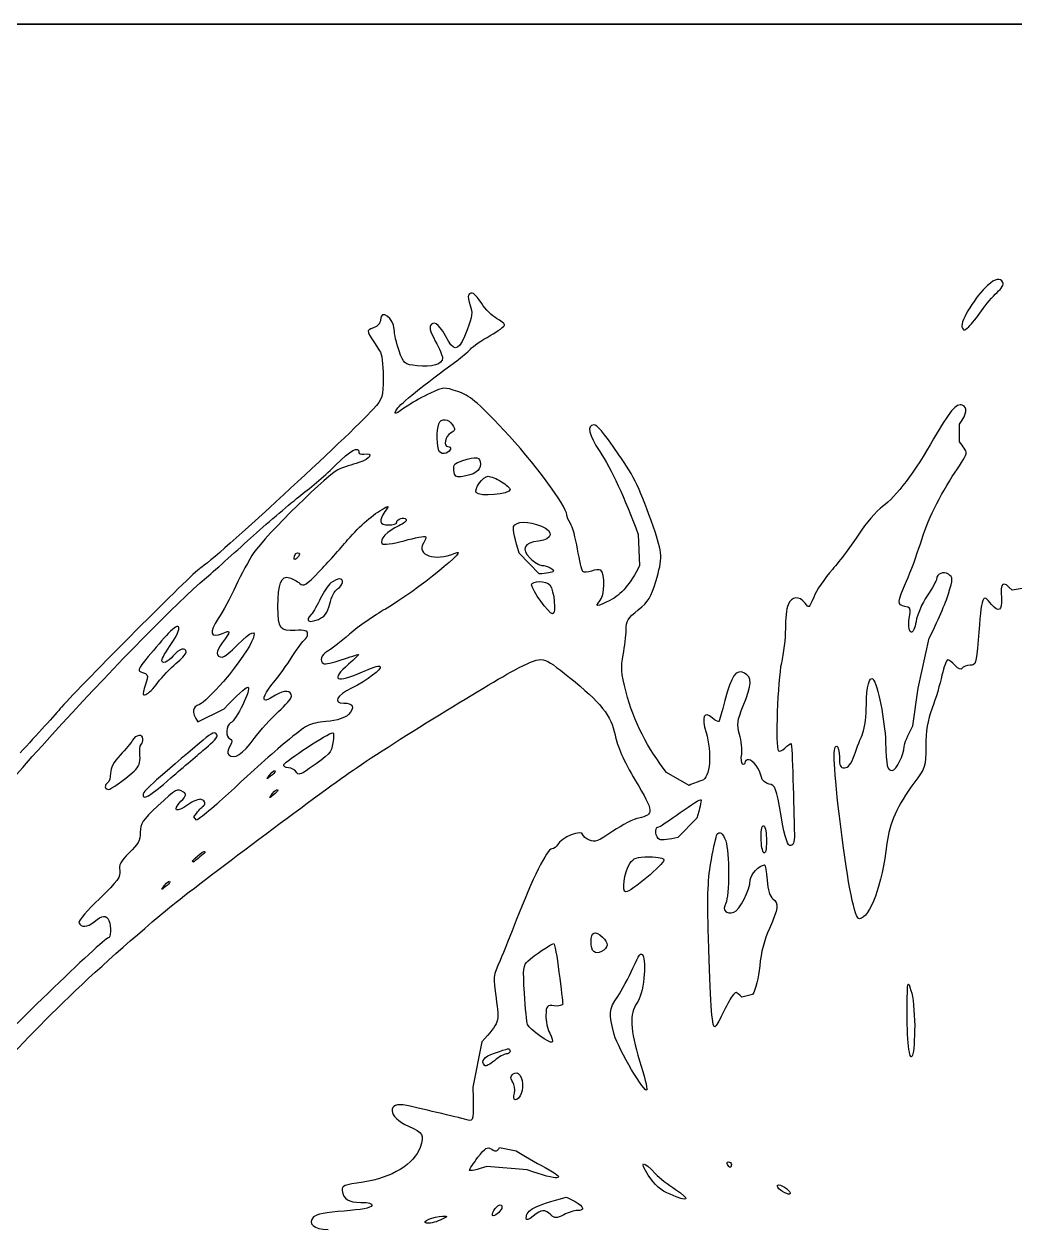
# Model space of a CAD drawing. Header units: centimetres. Extents: x 0 to 20, y 0 to 12.6.
# Drawn here: x 4.37 to 8.52, y 7.57 to 12.59 of the extents above; entities that cross this region are included whole.
import ezdxf

# ---------------------------------------------------------------- set-up
doc = ezdxf.new("R2010")
doc.units = ezdxf.units.CM
doc.layers.add('Part__Feature002', color=7, linetype='CONTINUOUS')
doc.layers.add('Sketch001', color=7, linetype='CONTINUOUS')

msp = doc.modelspace()

# ---------------------------------------------------------------- linework, layer by layer
at = {"layer": 'Part__Feature002', "color": 7}
for points in [[(19.293973, 12.59258), (0.75407, 12.59258)], [(19.293973, 12.59258), (19.293973, 12.59258), (0.75407, 12.59258)], [(0.75407, 12.59258), (19.293973, 12.59258)], [(0.75407, 12.59258), (19.293973, 12.59258)]]:
    msp.add_lwpolyline(points, dxfattribs=at)
at = {"layer": 'Sketch001', "color": 7}
for points in [[(8.283376, 10.84565), (8.283376, 10.919028)], [(6.939999, 10.457312), (6.945643, 10.32749)], [(6.525696, 10.292494), (6.442158, 10.379419)], [(8.55431, 10.232663), (8.50351, 10.224761)], [(8.088079, 9.65693), (8.110656, 9.814974), (8.156941, 10.023819)], [(5.097652, 9.673863), (5.208283, 9.729179)], [(7.15223, 9.408574), (7.058532, 9.462761)], [(5.093136, 9.262948), (5.081847, 9.276494)], [(7.184967, 9.271979), (7.104816, 9.190699)], [(5.080718, 9.08797), (5.073945, 9.091357)], [(7.417519, 8.533686), (7.372363, 8.522397)], [(6.285243, 8.33613), (6.24799, 8.146477)], [(6.35975, 7.893606), (6.429741, 7.880059)], [(6.476025, 7.801037), (6.306692, 7.814583)]]:
    msp.add_lwpolyline(points, dxfattribs=at)
for points in [[(8.400781, 11.499277), (8.353368, 11.458637), (8.285634, 11.348006), (8.293536, 11.326557)], [(8.465128, 11.511694), (8.45271, 11.532014), (8.433519, 11.528628), (8.400781, 11.499277)], [(8.440292, 11.469926), (8.459483, 11.486859), (8.469643, 11.503792), (8.465128, 11.511694)], [(6.229927, 11.458637), (6.226541, 11.454121), (6.229927, 11.433801), (6.236701, 11.415739)], [(6.285243, 11.423641), (6.257021, 11.467668), (6.241216, 11.477828), (6.229927, 11.458637)], [(8.374816, 11.393161), (8.392879, 11.419126), (8.42223, 11.454121), (8.440292, 11.469926)], [(5.919483, 11.315268), (5.918353, 11.362681), (5.86191, 11.402192), (5.86191, 11.355908)], [(6.236701, 11.415739), (6.24799, 11.386388), (6.245732, 11.370583), (6.224283, 11.31301)], [(6.347332, 11.361552), (6.328141, 11.371712), (6.301047, 11.398806), (6.285243, 11.423641)], [(8.321759, 11.326557), (8.334176, 11.337846), (8.357883, 11.367197), (8.374816, 11.393161)], [(5.86191, 11.355908), (5.86191, 11.341232), (5.850621, 11.328814), (5.832558, 11.322041)], [(6.14639, 11.266726), (6.110265, 11.332201), (6.091074, 11.351392), (6.07527, 11.336717)], [(6.381198, 11.334459), (6.381198, 11.340103), (6.365394, 11.351392), (6.347332, 11.361552)], [(5.832558, 11.322041), (5.799821, 11.309623), (5.799821, 11.311881), (5.858523, 11.226086)], [(5.939803, 11.226086), (5.928514, 11.257694), (5.919483, 11.297206), (5.919483, 11.315268)], [(6.07527, 11.336717), (6.063981, 11.325428), (6.067367, 11.311881), (6.091074, 11.266726)], [(6.224283, 11.31301), (6.193803, 11.230601), (6.172354, 11.218183), (6.14639, 11.266726)], [(6.320238, 11.289303), (6.354105, 11.308494), (6.381198, 11.328814), (6.381198, 11.334459)], [(8.293536, 11.326557), (8.30031, 11.308494), (8.302568, 11.308494), (8.321759, 11.326557)], [(6.091074, 11.266726), (6.108007, 11.236246), (6.121554, 11.204637), (6.121554, 11.195606)], [(6.23783, 11.232859), (6.249118, 11.245277), (6.286372, 11.270112), (6.320238, 11.289303)], [(5.858523, 11.226086), (5.867554, 11.212539), (5.873198, 11.171899), (5.873198, 11.116583)], [(6.015438, 11.162868), (5.960123, 11.169641), (5.958994, 11.17077), (5.939803, 11.226086)], [(6.121554, 11.195606), (6.121554, 11.169641), (6.076398, 11.156094), (6.015438, 11.162868)], [(6.181385, 11.184317), (6.200576, 11.198992), (6.226541, 11.220441), (6.23783, 11.232859)], [(5.931901, 10.983374), (5.944318, 11.003694), (6.040274, 11.081588), (6.181385, 11.184317)], [(5.873198, 11.116583), (5.873198, 11.030788), (5.872069, 11.027401), (5.83143, 10.982246)], [(6.070754, 11.04885), (6.040274, 11.034174), (5.999634, 11.012726), (5.980443, 10.999179)], [(6.184772, 11.055623), (6.128327, 11.074814), (6.12607, 11.074814), (6.070754, 11.04885)], [(6.377812, 10.894192), (6.262665, 11.016112), (6.235572, 11.03869), (6.184772, 11.055623)], [(5.980443, 10.999179), (5.919483, 10.95741), (5.914967, 10.955152), (5.931901, 10.983374)], [(8.294665, 10.999179), (8.270959, 11.00821), (8.240479, 10.970957), (8.175003, 10.858068)], [(8.283376, 10.919028), (8.316114, 10.965312), (8.318372, 10.989019), (8.294665, 10.999179)], [(5.83143, 10.982246), (5.732087, 10.872743), (5.17103, 10.355712), (5.107812, 10.316201)], [(6.10575, 10.920157), (6.114781, 10.944992), (6.147518, 10.942734), (6.163323, 10.915641)], [(6.108007, 10.80501), (6.097847, 10.821943), (6.09559, 10.894192), (6.105751, 10.920157)], [(6.163323, 10.915641), (6.175741, 10.897579), (6.174612, 10.891934), (6.155421, 10.881774)], [(6.640843, 10.539721), (6.640843, 10.574717), (6.499732, 10.765499), (6.377812, 10.894192)], [(6.753732, 10.915641), (6.723252, 10.915641), (6.732283, 10.875001), (6.778567, 10.80501)], [(6.858719, 10.791463), (6.788727, 10.891934), (6.769536, 10.915641), (6.753732, 10.915641)], [(6.155421, 10.881774), (6.132843, 10.869357), (6.123812, 10.82533), (6.144132, 10.82533)], [(8.175003, 10.858068), (8.09711, 10.720343), (8.018088, 10.615357), (7.961643, 10.574717)], [(8.311599, 10.799366), (8.311599, 10.806139), (8.299181, 10.827588), (8.283376, 10.84565)], [(5.674514, 10.747437), (5.736603, 10.809526), (5.771598, 10.829846), (5.771598, 10.801623)], [(5.771598, 10.801623), (5.771598, 10.795979), (5.78063, 10.791463), (5.791918, 10.793721)], [(5.791918, 10.793721), (5.835945, 10.800494), (5.820141, 10.773401), (5.771598, 10.758726)], [(6.13623, 10.798237), (6.12607, 10.793721), (6.113652, 10.797107), (6.108007, 10.80501)], [(6.144132, 10.82533), (6.162194, 10.82533), (6.15655, 10.806139), (6.13623, 10.798237)], [(6.778567, 10.80501), (6.828239, 10.730503), (6.882425, 10.613099), (6.939999, 10.457312)], [(7.003216, 10.488921), (6.951287, 10.640192), (6.921936, 10.702281), (6.858719, 10.791463)], [(8.265314, 10.718086), (8.291279, 10.755339), (8.311599, 10.791463), (8.311599, 10.799366)], [(5.528887, 10.62213), (5.572914, 10.654868), (5.637261, 10.711312), (5.674514, 10.747437)], [(5.771598, 10.758726), (5.743376, 10.749694), (5.707252, 10.738406), (5.691447, 10.732761)], [(6.168967, 10.724859), (6.165581, 10.749694), (6.171224, 10.756468), (6.202834, 10.765499)], [(6.279598, 10.751952), (6.279598, 10.722601), (6.257021, 10.707926), (6.199447, 10.698894)], [(6.202834, 10.765499), (6.264923, 10.785819), (6.279598, 10.783561), (6.279598, 10.751952)], [(5.691447, 10.732761), (5.651936, 10.719214), (5.378745, 10.451668), (5.332461, 10.381677)], [(6.199447, 10.698894), (6.177998, 10.696637), (6.171225, 10.701151), (6.168967, 10.724859)], [(6.262665, 10.633419), (6.252505, 10.649223), (6.290887, 10.701152), (6.312336, 10.701152)], [(6.312336, 10.701152), (6.322496, 10.701152), (6.347332, 10.690992), (6.367652, 10.678574)], [(8.119688, 10.41893), (8.14791, 10.514886), (8.199839, 10.619872), (8.265314, 10.718086)], [(6.403776, 10.645837), (6.403776, 10.625517), (6.275083, 10.613099), (6.262665, 10.633419)], [(6.367652, 10.678574), (6.386843, 10.666157), (6.403776, 10.651481), (6.403776, 10.645837)], [(5.331332, 10.453926), (5.396807, 10.512628), (5.48599, 10.588263), (5.528887, 10.62213)], [(5.724185, 10.434734), (5.779501, 10.496823), (5.830301, 10.541979), (5.877714, 10.567943)], [(5.879972, 10.553268), (5.852878, 10.513757), (5.857394, 10.497952), (5.895776, 10.497952)], [(5.877714, 10.567943), (5.898034, 10.579232), (5.898034, 10.578103), (5.879971, 10.553268)], [(6.656647, 10.503597), (6.647616, 10.516014), (6.640843, 10.531819), (6.640843, 10.539721)], [(7.961643, 10.574717), (7.935679, 10.555526), (7.890523, 10.503597), (7.862301, 10.45957)], [(5.938674, 10.494566), (5.89239, 10.474246), (5.854007, 10.433606), (5.868683, 10.41893)], [(5.895776, 10.497952), (5.914967, 10.497952), (5.929643, 10.502468), (5.929643, 10.508112)], [(5.929643, 10.508112), (5.929643, 10.522788), (5.961252, 10.532948), (5.969154, 10.52053)], [(5.969154, 10.52053), (5.972541, 10.514886), (5.958994, 10.502468), (5.938674, 10.494566)], [(6.442158, 10.379419), (6.425225, 10.431348), (6.415065, 10.481019), (6.418452, 10.491179)], [(6.418452, 10.491179), (6.427483, 10.513757), (6.48167, 10.514886), (6.534727, 10.492309)], [(6.534727, 10.492308), (6.588914, 10.46973), (6.58327, 10.438121), (6.523438, 10.430219)], [(6.685998, 10.396352), (6.678096, 10.442637), (6.66455, 10.491179), (6.656647, 10.503597)], [(7.013376, 10.260886), (7.042727, 10.360228), (7.041599, 10.377161), (7.003216, 10.488921)], [(5.133776, 10.277819), (5.176674, 10.315072), (5.265856, 10.394094), (5.331332, 10.453926)], [(5.961252, 10.431348), (6.007536, 10.444894), (6.047047, 10.451668), (6.050434, 10.44941)], [(6.050434, 10.44941), (6.052691, 10.446023), (6.049304, 10.433606), (6.041403, 10.421188)], [(7.862301, 10.45957), (7.834079, 10.415543), (7.784407, 10.348939), (7.75167, 10.311686)], [(5.605652, 10.302654), (5.639518, 10.338779), (5.693705, 10.397481), (5.724185, 10.434734)], [(5.868683, 10.41893), (5.874327, 10.413286), (5.911581, 10.4178), (5.961252, 10.431348)], [(6.170096, 10.37829), (6.253634, 10.416672), (6.009794, 10.219117), (5.88223, 10.145739)], [(6.041403, 10.421188), (6.009794, 10.371517), (6.092203, 10.344423), (6.170096, 10.37829)], [(6.523438, 10.430219), (6.46135, 10.422317), (6.448932, 10.397481), (6.487314, 10.359099)], [(6.708576, 10.302654), (6.704061, 10.30717), (6.693901, 10.350068), (6.685998, 10.396352)], [(8.062114, 10.262014), (8.079048, 10.301526), (8.105012, 10.372646), (8.119688, 10.41893)], [(5.332461, 10.381677), (5.312141, 10.352326), (5.278274, 10.289108), (5.256825, 10.242823)], [(5.500665, 10.35797), (5.500665, 10.373774), (5.514212, 10.387321), (5.522114, 10.379419)], [(5.514212, 10.360228), (5.50631, 10.352326), (5.500665, 10.351197), (5.500665, 10.357971)], [(5.522114, 10.379419), (5.524371, 10.376032), (5.520984, 10.367001), (5.514212, 10.360228)], [(6.487314, 10.359099), (6.504247, 10.342166), (6.526825, 10.328619), (6.536985, 10.328619)], [(5.107812, 10.316201), (5.076203, 10.29701), (4.615616, 9.834166), (4.528692, 9.735952)], [(5.432932, 10.155899), (5.432932, 10.250726), (5.447607, 10.287979), (5.481474, 10.27669)], [(5.524372, 10.252983), (5.541305, 10.239437), (5.550336, 10.245081), (5.605652, 10.302654)], [(6.584398, 10.302654), (6.581012, 10.300397), (6.555047, 10.294752), (6.525696, 10.292494)], [(6.536985, 10.328619), (6.558434, 10.328619), (6.592301, 10.309428), (6.584398, 10.302654)], [(6.744701, 10.304912), (6.728896, 10.299268), (6.713092, 10.298139), (6.708576, 10.302655)], [(6.783083, 10.308299), (6.777438, 10.311686), (6.759376, 10.310556), (6.744701, 10.304912)], [(6.779696, 10.179606), (6.800016, 10.201054), (6.802274, 10.294752), (6.783083, 10.308299)], [(6.945643, 10.32749), (6.906132, 10.249597), (6.868879, 10.206699), (6.821465, 10.181863)], [(7.75167, 10.311686), (7.718932, 10.274432), (7.683936, 10.222503), (7.673776, 10.19541)], [(8.237092, 10.291366), (8.216772, 10.306041), (8.187421, 10.293622), (8.187421, 10.271046)], [(8.237092, 10.208957), (8.256283, 10.273303), (8.256283, 10.27669), (8.237092, 10.291366)], [(4.029723, 9.073294), (4.156158, 9.273108), (4.873003, 10.055428), (5.133776, 10.277819)], [(5.256825, 10.242823), (5.235376, 10.19541), (5.202638, 10.13445), (5.183447, 10.106228)], [(5.481474, 10.27669), (5.495021, 10.273303), (5.514212, 10.262014), (5.524372, 10.252983)], [(5.654194, 10.255241), (5.642905, 10.24621), (5.623714, 10.216859), (5.611296, 10.190894)], [(5.690318, 10.272174), (5.682416, 10.272174), (5.665483, 10.264272), (5.654194, 10.255241)], [(5.682416, 10.230406), (5.706123, 10.245081), (5.710638, 10.272174), (5.690318, 10.272174)], [(6.494087, 10.247339), (6.494087, 10.265401), (6.556176, 10.264272), (6.569723, 10.247339)], [(6.581012, 10.125419), (6.566336, 10.126549), (6.494087, 10.22589), (6.494087, 10.247339)], [(6.569723, 10.247339), (6.588914, 10.223632), (6.597945, 10.125419), (6.581012, 10.125419)], [(6.939999, 10.142352), (6.982896, 10.177348), (6.994185, 10.196539), (7.013376, 10.260886)], [(8.055341, 10.157028), (8.021474, 10.161543), (8.022603, 10.17509), (8.062114, 10.262014)], [(8.187421, 10.271046), (8.187421, 10.265401), (8.169359, 10.233792), (8.14791, 10.201054)], [(8.50351, 10.224761), (8.463999, 10.26653), (8.453839, 10.258628), (8.458354, 10.190894)], [(5.611296, 10.190894), (5.598878, 10.16493), (5.581945, 10.133321), (5.571785, 10.123161)], [(5.649678, 10.167188), (5.656452, 10.19541), (5.671127, 10.223632), (5.682416, 10.230406)], [(7.637652, 10.170574), (7.615074, 10.202183), (7.580079, 10.199926), (7.566532, 10.163801)], [(7.673776, 10.19541), (7.654585, 10.149126), (7.653456, 10.147997), (7.637652, 10.170574)], [(8.14791, 10.201054), (8.126461, 10.169446), (8.106141, 10.120903), (8.101625, 10.09381)], [(8.156941, 10.023819), (8.189679, 10.089294), (8.225803, 10.172832), (8.237092, 10.208957)], [(8.417714, 10.16493), (8.378203, 10.214601), (8.375945, 10.207828), (8.36127, 10.015917)], [(8.458354, 10.190894), (8.461741, 10.138966), (8.445936, 10.128806), (8.417714, 10.16493)], [(5.505181, 10.056557), (5.441963, 10.052041), (5.432932, 10.06333), (5.432932, 10.155899)], [(5.602265, 10.102841), (5.629358, 10.11413), (5.639518, 10.127677), (5.649678, 10.167188)], [(5.88223, 10.145739), (5.837074, 10.119774), (5.769341, 10.072361), (5.732087, 10.040752)], [(6.821465, 10.181863), (6.767278, 10.153641), (6.75599, 10.153641), (6.779696, 10.179606)], [(6.889199, 10.058814), (6.889199, 10.094939), (6.895972, 10.107357), (6.939999, 10.142352)], [(7.566532, 10.163801), (7.559759, 10.147997), (7.555243, 10.102841), (7.555243, 10.06333)], [(8.07679, 10.131063), (8.079047, 10.146868), (8.073403, 10.15477), (8.055341, 10.157028)], [(4.98815, 10.001241), (5.035563, 10.070103), (5.026532, 10.099454), (4.974603, 10.044139)], [(5.183447, 10.106228), (5.142807, 10.048654), (5.15071, 10.021561), (5.20151, 10.044139)], [(5.263598, 9.995597), (5.385518, 10.119774), (5.336976, 9.995597), (5.204896, 9.843197)], [(5.571785, 10.123161), (5.54695, 10.094939), (5.560496, 10.085908), (5.602265, 10.102841)], [(8.081305, 10.049783), (8.070016, 10.054299), (8.067759, 10.080263), (8.07679, 10.131063)], [(8.101625, 10.09381), (8.09711, 10.065588), (8.089208, 10.047526), (8.081305, 10.049783)], [(4.974603, 10.044139), (4.955412, 10.023819), (4.918158, 9.979792), (4.891065, 9.947054)], [(5.20151, 10.044139), (5.237634, 10.061072), (5.237634, 10.052041), (5.20038, 10.004628)], [(5.55711, 10.041881), (5.55711, 10.055428), (5.545821, 10.058814), (5.505181, 10.056557)], [(5.545821, 10.018174), (5.551465, 10.021561), (5.55711, 10.03285), (5.55711, 10.041881)], [(5.732087, 10.040752), (5.694834, 10.008014), (5.653065, 9.976406), (5.639518, 9.968503)], [(6.876781, 9.954957), (6.883554, 9.988823), (6.889199, 10.035108), (6.889199, 10.058814)], [(7.555243, 10.06333), (7.555243, 10.023819), (7.547341, 9.959472), (7.53831, 9.919961)], [(4.94751, 9.932379), (4.94751, 9.938023), (4.965572, 9.968503), (4.98815, 10.001241)], [(5.04911, 9.965117), (5.04911, 9.988823), (5.01863, 9.979792), (4.994923, 9.950441)], [(5.200381, 10.004628), (5.172158, 9.968503), (5.172158, 9.944797), (5.200381, 9.944797)], [(5.200381, 9.944797), (5.207154, 9.944797), (5.236505, 9.967374), (5.263598, 9.995597)], [(5.492763, 9.947054), (5.515341, 9.98205), (5.539047, 10.013659), (5.545821, 10.018174)], [(8.36127, 10.015917), (8.353368, 9.916574), (8.352239, 9.91093), (8.327403, 9.91093)], [(4.891065, 9.947054), (4.844781, 9.889481), (4.843652, 9.887223), (4.867358, 9.88045)], [(4.994923, 9.950441), (4.972345, 9.922219), (4.94751, 9.913188), (4.94751, 9.932379)], [(5.006212, 9.917703), (5.02879, 9.935766), (5.047981, 9.957214), (5.04911, 9.965117)], [(5.41487, 9.838681), (5.43519, 9.862388), (5.470185, 9.912059), (5.492763, 9.947054)], [(5.639518, 9.968503), (5.613554, 9.954957), (5.605652, 9.928992), (5.623714, 9.917703)], [(5.698221, 9.933508), (5.734345, 9.945926), (5.765954, 9.956086), (5.769341, 9.956086)], [(5.769341, 9.956086), (5.772727, 9.956086), (5.754665, 9.938023), (5.728701, 9.915446)], [(6.442158, 9.90077), (6.543758, 9.950441), (6.536985, 9.95157), (6.652132, 9.86013)], [(6.889199, 9.798041), (6.86775, 9.88045), (6.866621, 9.903028), (6.876781, 9.954957)], [(4.930576, 9.838681), (4.949767, 9.863517), (4.983634, 9.898512), (5.006212, 9.917703)], [(5.623714, 9.917703), (5.629358, 9.914317), (5.663225, 9.92109), (5.698221, 9.933508)], [(5.728701, 9.915446), (5.649678, 9.847712), (5.676772, 9.833037), (5.787403, 9.883837)], [(5.732087, 9.461632), (5.883358, 9.567748), (6.347332, 9.854486), (6.442158, 9.90077)], [(5.859652, 9.906414), (5.869812, 9.895126), (5.807723, 9.847712), (5.741118, 9.814974)], [(5.787403, 9.883837), (5.823527, 9.899641), (5.855136, 9.909801), (5.859652, 9.906414)], [(7.383652, 9.878192), (7.348656, 9.896254), (7.329465, 9.868032), (7.302372, 9.763046)], [(7.53831, 9.919961), (7.522505, 9.84997), (7.512345, 9.566619), (7.525892, 9.553072)], [(8.233705, 9.933508), (8.22919, 9.933508), (8.217901, 9.904157), (8.209999, 9.869161)], [(8.265314, 9.909801), (8.252896, 9.923348), (8.23935, 9.933508), (8.233705, 9.933508)], [(8.294665, 9.898512), (8.289021, 9.89061), (8.278861, 9.895126), (8.265314, 9.909801)], [(8.327403, 9.91093), (8.313856, 9.91093), (8.298052, 9.905286), (8.294665, 9.898512)], [(4.88655, 9.853357), (4.865101, 9.784494), (4.865101, 9.783366), (4.880905, 9.78901)], [(4.867358, 9.88045), (4.885421, 9.875934), (4.891065, 9.868032), (4.88655, 9.853357)], [(4.880905, 9.78901), (4.889936, 9.791267), (4.912514, 9.813846), (4.930576, 9.838681)], [(5.204896, 9.843197), (5.161998, 9.794654), (5.117972, 9.750628), (5.105554, 9.747241)], [(5.382132, 9.764174), (5.365198, 9.764174), (5.381002, 9.79917), (5.41487, 9.838681)], [(6.652132, 9.86013), (6.783083, 9.755143), (6.82711, 9.699828), (6.842914, 9.619677)], [(7.379136, 9.741597), (7.415261, 9.82965), (7.41639, 9.861259), (7.383652, 9.878192)], [(7.89391, 9.746112), (7.89391, 9.821748), (7.906328, 9.868032), (7.922132, 9.852228)], [(7.922132, 9.852228), (7.940194, 9.835294), (7.971803, 9.676121), (7.974061, 9.591454)], [(8.209999, 9.869161), (8.202096, 9.833037), (8.184034, 9.770948), (8.169359, 9.731437)], [(5.208283, 9.729179), (5.256825, 9.781108), (5.300852, 9.821748), (5.307625, 9.81949)], [(5.307625, 9.81949), (5.324558, 9.813846), (5.257954, 9.678379), (5.235376, 9.669348)], [(5.489376, 9.781108), (5.489376, 9.805943), (5.460025, 9.808201), (5.422772, 9.785623)], [(5.741118, 9.814974), (5.677901, 9.784494), (5.662096, 9.752886), (5.708381, 9.752886)], [(7.058532, 9.462761), (6.981767, 9.557588), (6.91855, 9.681766), (6.889199, 9.798041)], [(4.528692, 9.735952), (4.501598, 9.705472), (4.423705, 9.618548), (4.354843, 9.544041)], [(5.105554, 9.747241), (5.073945, 9.737081), (5.071687, 9.715632), (5.097652, 9.673863)], [(5.422772, 9.785623), (5.403581, 9.774334), (5.38439, 9.764174), (5.382132, 9.764174)], [(5.43519, 9.716761), (5.464541, 9.743854), (5.489376, 9.772077), (5.489376, 9.781108)], [(5.708381, 9.752886), (5.746763, 9.752886), (5.755794, 9.732566), (5.728701, 9.705472)], [(7.302372, 9.763046), (7.289954, 9.716761), (7.278665, 9.67725), (7.277536, 9.674992)], [(7.363332, 9.621934), (7.352043, 9.664832), (7.353172, 9.67725), (7.379136, 9.741597)], [(7.879234, 9.627579), (7.887136, 9.647899), (7.89391, 9.702086), (7.89391, 9.746112)], [(5.33359, 9.603872), (5.358425, 9.638868), (5.40471, 9.689668), (5.43519, 9.716761)], [(5.728701, 9.705472), (5.712896, 9.689668), (5.683545, 9.680637), (5.633874, 9.674992)], [(7.249314, 9.690797), (7.215447, 9.722406), (7.20303, 9.695312), (7.22335, 9.629837)], [(7.277536, 9.674992), (7.27528, 9.672735), (7.262861, 9.679508), (7.249314, 9.690797)], [(8.169359, 9.731437), (8.149039, 9.678379), (8.142265, 9.63661), (8.142265, 9.572263)], [(5.235376, 9.669348), (5.215056, 9.661446), (5.212798, 9.609517), (5.23312, 9.602743)], [(5.633874, 9.674992), (5.563883, 9.668219), (5.555981, 9.663703), (5.46567, 9.589197)], [(8.051954, 9.571134), (8.051954, 9.581294), (8.067759, 9.619677), (8.088079, 9.65693)], [(4.824461, 9.597099), (4.818816, 9.586939), (4.796238, 9.558717), (4.773661, 9.53501)], [(4.868487, 9.602743), (4.868487, 9.624192), (4.836878, 9.620806), (4.824461, 9.597099)], [(4.860585, 9.579037), (4.865101, 9.583552), (4.868487, 9.593712), (4.868487, 9.602743)], [(5.12023, 9.597099), (4.936221, 9.44357), (4.869616, 9.383739), (4.869616, 9.37245)], [(5.178932, 9.618548), (5.168772, 9.634352), (5.159741, 9.630966), (5.12023, 9.597099)], [(5.131518, 9.564361), (5.16087, 9.588068), (5.182318, 9.612903), (5.178932, 9.618548)], [(5.227474, 9.536139), (5.248923, 9.51469), (5.286176, 9.539526), (5.33359, 9.603872)], [(5.233118, 9.602743), (5.243278, 9.599357), (5.243278, 9.592583), (5.231989, 9.572263)], [(5.46567, 9.589197), (5.413741, 9.546299), (5.316656, 9.459374), (5.251181, 9.397286)], [(5.457767, 9.495499), (5.462283, 9.509046), (5.645163, 9.628708), (5.662096, 9.628708)], [(5.663225, 9.586939), (5.655323, 9.544041), (5.649678, 9.537268), (5.563883, 9.478566)], [(5.662096, 9.628708), (5.666612, 9.628708), (5.667741, 9.609517), (5.663226, 9.586939)], [(6.842914, 9.619677), (6.853074, 9.570006), (6.876781, 9.51469), (6.92871, 9.427766)], [(7.22335, 9.629837), (7.249314, 9.54517), (7.240283, 9.439054), (7.206416, 9.428894)], [(7.372363, 9.538397), (7.37462, 9.557588), (7.371233, 9.594841), (7.363332, 9.621934)], [(7.844239, 9.536139), (7.854399, 9.56549), (7.870203, 9.60613), (7.879234, 9.627579)], [(7.974061, 9.591454), (7.977448, 9.485339), (7.980834, 9.470663), (8.002283, 9.470663)], [(4.85607, 9.532752), (4.853813, 9.554201), (4.85607, 9.574521), (4.860585, 9.579037)], [(4.985892, 9.440183), (5.036692, 9.48421), (5.103296, 9.540654), (5.131518, 9.564361)], [(5.23199, 9.572263), (5.222018, 9.555142), (5.220513, 9.5431), (5.227474, 9.536139)], [(7.376879, 9.497757), (7.371234, 9.501143), (7.368976, 9.519206), (7.372363, 9.538397)], [(7.525892, 9.553072), (7.529279, 9.548557), (7.541696, 9.554202), (7.552985, 9.564361)], [(7.552985, 9.564361), (7.564274, 9.57565), (7.575563, 9.583552), (7.57895, 9.583552)], [(7.57895, 9.583552), (7.581207, 9.583552), (7.584594, 9.515819), (7.586852, 9.43341)], [(7.786665, 9.234726), (7.756185, 9.485339), (7.75167, 9.572263), (7.769732, 9.572263)], [(7.769732, 9.572263), (7.776505, 9.572263), (7.781021, 9.551943), (7.781021, 9.527108)], [(7.80247, 9.481952), (7.818274, 9.481952), (7.829563, 9.496628), (7.844239, 9.536139)], [(8.002283, 9.470663), (8.018088, 9.470663), (8.051954, 9.538397), (8.051954, 9.571134)], [(8.142265, 9.572263), (8.142265, 9.485339), (8.141135, 9.483081), (8.092594, 9.417606)], [(4.773661, 9.53501), (4.746567, 9.505847), (4.733021, 9.480635), (4.733021, 9.459374)], [(4.831234, 9.468406), (4.852683, 9.487597), (4.858327, 9.503401), (4.85607, 9.532752)], [(5.476958, 9.481952), (5.463412, 9.481952), (5.45551, 9.487597), (5.457767, 9.495499)], [(7.38591, 9.503401), (7.38591, 9.497757), (7.381394, 9.49437), (7.376879, 9.497757)], [(7.401714, 9.515819), (7.392683, 9.515819), (7.38591, 9.510174), (7.38591, 9.503401)], [(7.454772, 9.442441), (7.449127, 9.475179), (7.418647, 9.515819), (7.401714, 9.515819)], [(7.781021, 9.527108), (7.781021, 9.489854), (7.784407, 9.481952), (7.80247, 9.481952)], [(4.733021, 9.459374), (4.733021, 9.441312), (4.728505, 9.42325), (4.721732, 9.419863)], [(4.722861, 9.391641), (4.736407, 9.391641), (4.78495, 9.426637), (4.831234, 9.468406)], [(4.869616, 9.37245), (4.86736, 9.344228), (4.893323, 9.358903), (4.985892, 9.440183)], [(4.971216, 8.890414), (5.066043, 8.970566), (5.563883, 9.343099), (5.732087, 9.461632)], [(5.402452, 9.446957), (5.384578, 9.432093), (5.383073, 9.433598), (5.397936, 9.451472)], [(5.397936, 9.451472), (5.412612, 9.469534), (5.421643, 9.475179), (5.421643, 9.466148)], [(5.421643, 9.466148), (5.421643, 9.463891), (5.412612, 9.454859), (5.402452, 9.446957)], [(5.509696, 9.465019), (5.504052, 9.47405), (5.489376, 9.481952), (5.476958, 9.481952)], [(5.563883, 9.478566), (5.525501, 9.451472), (5.517598, 9.450343), (5.509696, 9.465019)], [(7.48751, 9.414219), (7.471705, 9.417606), (7.45703, 9.430023), (7.454772, 9.442441)], [(4.721732, 9.419863), (4.707056, 9.410832), (4.707056, 9.391641), (4.722862, 9.391641)], [(5.037821, 9.380352), (5.011856, 9.397286), (5.009598, 9.396157), (4.930576, 9.322779)], [(5.251181, 9.397286), (5.184576, 9.335197), (5.113456, 9.274237), (5.093136, 9.262948)], [(5.409225, 9.37245), (5.423901, 9.390512), (5.432932, 9.396157), (5.432932, 9.387126)], [(5.432932, 9.387126), (5.432932, 9.384869), (5.423901, 9.375837), (5.413741, 9.367934)], [(6.92871, 9.427766), (7.005474, 9.297943), (7.006603, 9.286654), (6.942256, 9.271979)], [(7.206416, 9.428894), (7.196256, 9.426637), (7.171421, 9.416477), (7.15223, 9.408574)], [(7.537181, 9.28101), (7.516861, 9.398414), (7.513474, 9.408574), (7.48751, 9.414219)], [(7.586852, 9.43341), (7.589109, 9.35213), (7.591367, 9.256174), (7.592496, 9.222308)], [(8.092594, 9.417606), (8.023732, 9.326166), (7.988736, 9.248272), (7.979705, 9.164734)], [(5.055883, 9.327294), (5.007341, 9.292299), (4.989278, 9.30133), (5.027661, 9.34197)], [(5.027661, 9.34197), (5.050238, 9.365677), (5.051367, 9.37245), (5.037821, 9.380352)], [(5.112327, 9.349872), (5.104425, 9.353259), (5.078461, 9.343099), (5.055883, 9.327294)], [(5.116843, 9.318263), (5.132647, 9.328423), (5.13039, 9.343099), (5.112327, 9.349872)], [(5.413741, 9.367934), (5.395867, 9.353071), (5.394362, 9.354576), (5.409225, 9.37245)], [(7.114976, 9.294557), (7.161261, 9.328423), (7.200772, 9.35213), (7.20303, 9.347614)], [(7.20303, 9.347614), (7.20416, 9.343099), (7.196256, 9.309232), (7.184967, 9.271979)], [(4.930576, 9.322779), (4.86623, 9.261819), (4.857198, 9.248272), (4.857198, 9.212148)], [(5.081847, 9.276494), (5.095394, 9.295686), (5.111198, 9.314877), (5.116843, 9.318263)], [(7.022407, 9.233597), (7.026923, 9.233597), (7.068692, 9.26069), (7.114976, 9.294557)], [(6.942256, 9.271979), (6.921936, 9.268592), (6.873394, 9.242628), (6.833883, 9.216663)], [(7.453643, 9.18957), (7.453643, 9.224566), (7.458159, 9.243757), (7.464932, 9.239241)], [(7.464932, 9.239241), (7.471705, 9.235854), (7.476221, 9.206503), (7.476221, 9.176023)], [(7.577821, 9.156832), (7.564274, 9.154575), (7.555243, 9.180539), (7.537181, 9.28101)], [(7.864559, 8.850903), (7.845368, 8.849773), (7.817145, 8.988628), (7.786665, 9.234726)], [(4.857198, 9.212148), (4.857198, 9.178281), (4.848167, 9.162477), (4.810914, 9.126352)], [(6.708576, 9.201988), (6.708576, 9.226823), (6.61375, 9.18957), (6.602461, 9.160219)], [(6.73567, 9.17941), (6.720994, 9.186183), (6.708576, 9.196343), (6.708576, 9.201988)], [(6.833883, 9.216663), (6.771794, 9.174894), (6.758247, 9.16925), (6.73567, 9.17941)], [(7.029181, 9.181668), (7.012247, 9.188441), (7.006603, 9.233597), (7.022407, 9.233597)], [(7.104816, 9.190699), (7.072079, 9.182797), (7.037083, 9.178281), (7.029181, 9.181668)], [(7.245927, 9.09813), (7.254959, 9.150059), (7.266247, 9.197472), (7.268505, 9.201988)], [(7.268505, 9.201988), (7.279794, 9.22005), (7.293341, 9.20989), (7.305759, 9.176023)], [(7.464932, 9.126352), (7.459287, 9.129739), (7.453643, 9.15909), (7.453643, 9.18957)], [(7.592496, 9.222308), (7.594753, 9.174894), (7.591367, 9.160219), (7.577821, 9.156832)], [(5.073945, 9.091357), (5.112327, 9.12861), (5.128132, 9.13877), (5.128132, 9.12861)], [(6.578754, 9.143286), (6.558434, 9.143286), (6.496345, 9.01685), (6.429741, 8.84413)], [(6.602461, 9.160219), (6.599074, 9.151188), (6.587785, 9.143286), (6.578754, 9.143286)], [(7.305759, 9.176023), (7.321563, 9.129739), (7.321563, 8.94573), (7.305759, 8.91525)], [(7.476221, 9.176023), (7.476221, 9.141028), (7.471705, 9.121837), (7.464932, 9.126352)], [(7.979705, 9.164734), (7.960514, 8.994272), (7.908585, 8.853161), (7.864559, 8.850903)], [(4.810914, 9.126352), (4.77479, 9.090228), (4.766887, 9.075552), (4.771403, 9.051846)], [(5.128132, 9.12861), (5.128132, 9.126353), (5.106683, 9.10829), (5.080718, 9.08797)], [(7.047243, 9.095872), (7.047243, 9.078939), (6.90839, 8.962663), (6.88807, 8.962663)], [(6.905003, 9.081197), (6.920807, 9.106032), (6.932096, 9.109419), (6.985154, 9.109419)], [(6.985154, 9.109419), (7.026735, 9.109419), (7.047431, 9.104903), (7.047243, 9.095872)], [(7.23351, 8.770752), (7.227865, 8.957019), (7.231253, 9.021366), (7.245927, 9.09813)], [(4.771403, 9.051846), (4.775918, 9.025881), (4.76463, 9.008948), (4.686736, 8.934441)], [(6.88807, 8.962663), (6.870007, 8.962663), (6.881296, 9.045072), (6.905003, 9.081197)], [(7.408487, 9.013463), (7.408487, 9.034912), (7.447999, 9.075552), (7.468319, 9.075552)], [(7.468319, 9.075552), (7.471705, 9.075552), (7.476221, 9.04733), (7.478479, 9.012334)], [(4.962185, 8.984112), (4.944311, 8.969248), (4.942806, 8.970754), (4.95767, 8.988628)], [(4.95767, 8.988628), (4.972345, 9.00669), (4.981376, 9.012334), (4.981376, 9.003303)], [(4.981376, 9.003303), (4.981376, 9.001046), (4.972345, 8.992014), (4.962185, 8.984112)], [(7.339625, 8.877997), (7.364461, 8.885899), (7.408487, 8.971694), (7.408487, 9.013463)], [(7.478479, 9.012334), (7.481865, 8.970566), (7.490896, 8.943472), (7.502185, 8.934441)], [(4.686736, 8.934441), (4.637065, 8.887028), (4.598683, 8.841872), (4.600941, 8.835099)], [(7.502185, 8.934441), (7.529279, 8.91525), (7.525892, 8.893801), (7.488639, 8.810263)], [(4.187767, 8.121641), (4.343554, 8.32597), (4.629163, 8.605934), (4.971216, 8.890414)], [(7.305759, 8.91525), (7.289954, 8.885899), (7.306888, 8.867837), (7.339625, 8.877997)], [(4.600941, 8.835099), (4.607714, 8.812521), (4.637065, 8.81365), (4.665287, 8.838486)], [(4.665287, 8.838486), (4.696896, 8.865579), (4.717216, 8.867837), (4.726247, 8.843001)], [(4.726247, 8.843001), (4.736407, 8.817037), (4.73415, 8.770752), (4.722861, 8.770752)], [(6.429741, 8.84413), (6.408292, 8.788814), (6.377812, 8.713179), (6.362007, 8.675926)], [(6.742443, 8.754948), (6.742443, 8.795776), (6.758248, 8.802173), (6.789856, 8.774139)], [(7.488639, 8.810263), (7.46719, 8.76285), (7.452514, 8.709792), (7.447999, 8.653348)], [(4.722861, 8.770752), (4.707056, 8.770752), (4.261145, 8.340646), (4.148256, 8.215339)], [(6.478283, 8.673668), (6.504247, 8.697374), (6.575367, 8.745917), (6.586656, 8.747046)], [(6.586656, 8.747046), (6.590043, 8.748175), (6.600203, 8.693988), (6.608105, 8.627383)], [(6.78647, 8.713179), (6.759376, 8.698503), (6.742443, 8.714309), (6.742443, 8.754948)], [(6.789856, 8.774139), (6.81695, 8.750432), (6.815821, 8.728983), (6.78647, 8.713179)], [(7.259474, 8.398219), (7.248185, 8.398219), (7.240283, 8.509979), (7.23351, 8.770752)], [(6.917421, 8.644317), (6.943385, 8.703019), (6.951287, 8.71205), (6.960319, 8.696246)], [(6.960319, 8.696246), (6.965963, 8.686086), (6.968221, 8.644317), (6.963705, 8.602548)], [(6.362007, 8.675926), (6.332656, 8.612708), (6.332656, 8.607063), (6.345074, 8.51901)], [(6.463607, 8.53933), (6.457963, 8.643188), (6.459092, 8.656734), (6.478283, 8.673668)], [(6.854203, 8.525783), (6.871136, 8.551748), (6.900487, 8.604806), (6.917421, 8.644317)], [(7.447999, 8.653348), (7.443483, 8.602548), (7.431065, 8.555134), (7.417519, 8.533686)], [(6.608105, 8.627383), (6.617136, 8.55965), (6.62391, 8.500948), (6.62391, 8.494174)], [(6.963705, 8.602548), (6.95919, 8.556263), (6.947901, 8.516752), (6.934354, 8.497561)], [(8.064372, 8.481757), (8.065502, 8.592388), (8.066629, 8.594646), (8.080176, 8.550619)], [(6.477154, 8.408379), (6.473767, 8.416281), (6.468123, 8.476112), (6.463607, 8.53933)], [(7.372363, 8.522397), (7.348656, 8.547232), (7.347527, 8.547232), (7.332852, 8.526912)], [(8.080176, 8.550619), (8.089208, 8.525783), (8.094852, 8.460308), (8.095981, 8.403863)], [(6.345074, 8.51901), (6.35975, 8.41741), (6.35975, 8.416281), (6.285243, 8.33613)], [(6.588914, 8.486272), (6.557305, 8.489659), (6.555047, 8.487402), (6.553918, 8.446761)], [(6.62391, 8.494174), (6.62391, 8.48853), (6.608105, 8.484014), (6.588914, 8.486272)], [(6.839527, 8.36661), (6.814692, 8.453534), (6.81695, 8.471597), (6.854203, 8.525783)], [(6.934354, 8.497561), (6.902745, 8.453534), (6.906132, 8.38693), (6.945643, 8.255979)], [(7.332852, 8.526912), (7.323821, 8.514494), (7.305759, 8.481757), (7.292212, 8.452406)], [(8.08695, 8.279686), (8.073403, 8.246948), (8.063243, 8.345161), (8.064372, 8.481757)], [(6.553918, 8.446761), (6.552789, 8.423054), (6.560692, 8.390317), (6.569723, 8.372254)], [(7.292212, 8.452406), (7.278665, 8.423054), (7.26399, 8.399348), (7.259474, 8.398219)], [(6.579883, 8.333872), (6.571981, 8.32597), (6.485056, 8.389188), (6.477154, 8.408379)], [(8.095981, 8.403863), (8.095981, 8.348548), (8.091465, 8.292103), (8.08695, 8.279686)], [(6.569723, 8.372254), (6.578754, 8.354192), (6.58327, 8.337259), (6.579883, 8.333872)], [(6.976123, 8.135188), (6.96935, 8.113739), (6.85759, 8.303392), (6.839527, 8.36661)], [(6.297661, 8.236788), (6.279598, 8.25485), (6.294274, 8.274041), (6.33943, 8.288717)], [(6.387972, 8.28533), (6.378941, 8.28533), (6.356363, 8.272912), (6.338301, 8.257108)], [(6.33943, 8.288717), (6.398132, 8.310166), (6.403776, 8.311294), (6.403776, 8.296619)], [(6.403776, 8.296619), (6.403776, 8.290974), (6.397003, 8.28533), (6.387972, 8.28533)], [(6.338301, 8.257108), (6.320238, 8.242432), (6.302176, 8.232272), (6.297661, 8.236788)], [(6.945643, 8.255979), (6.964834, 8.195019), (6.978381, 8.140832), (6.976123, 8.135188)], [(6.415065, 8.166797), (6.40039, 8.184859), (6.408292, 8.206308), (6.431998, 8.206308)], [(6.431998, 8.206308), (6.439901, 8.206308), (6.450061, 8.191632), (6.454576, 8.17357)], [(6.24799, 8.146477), (6.251376, 8.006494), (6.250247, 8.001979), (6.228798, 8.008752)], [(6.421838, 8.121641), (6.425225, 8.137446), (6.422968, 8.157766), (6.415065, 8.166797)], [(6.454576, 8.17357), (6.462478, 8.138574), (6.445545, 8.093419), (6.425225, 8.093419)], [(5.972541, 8.069712), (5.885616, 8.088903), (5.891261, 8.02117), (5.979314, 7.982788)], [(6.425225, 8.093419), (6.419581, 8.093419), (6.417323, 8.105837), (6.421838, 8.121641)], [(6.228798, 8.008752), (6.205092, 8.015526), (6.042532, 8.053908), (5.972541, 8.069712)], [(5.979314, 7.982788), (6.041403, 7.954566), (6.045918, 7.947792), (6.027856, 7.894734)], [(6.027856, 7.894734), (6.00415, 7.825872), (5.907065, 7.766041), (5.789661, 7.749108)], [(6.269438, 7.852966), (6.301047, 7.893606), (6.307821, 7.898121), (6.327012, 7.886832)], [(6.327012, 7.886832), (6.345074, 7.875543), (6.350718, 7.876672), (6.35975, 7.893606)], [(6.429741, 7.880059), (6.455705, 7.863126), (6.509892, 7.831517), (6.550532, 7.810068)], [(6.234443, 7.798779), (6.234443, 7.803294), (6.250247, 7.82813), (6.269438, 7.852966)], [(6.981767, 7.778459), (6.942256, 7.83829), (6.95919, 7.841677), (7.012247, 7.784103)], [(7.312532, 7.822486), (7.309145, 7.829259), (7.311402, 7.833774), (7.317047, 7.833774)], [(7.317047, 7.833774), (7.323821, 7.833774), (7.329465, 7.829259), (7.329465, 7.822486)], [(6.306692, 7.814583), (6.267181, 7.801037), (6.234443, 7.794263), (6.234443, 7.798779)], [(6.550532, 7.810068), (6.652132, 7.758139), (6.605847, 7.752494), (6.476025, 7.801037)], [(7.012247, 7.784103), (7.028052, 7.76717), (7.065305, 7.737819), (7.095785, 7.718628)], [(7.32495, 7.811197), (7.321563, 7.811197), (7.315919, 7.816841), (7.312532, 7.822486)], [(7.329465, 7.822486), (7.329465, 7.816841), (7.327208, 7.811197), (7.32495, 7.811197)], [(5.789661, 7.749108), (5.70951, 7.737819), (5.698221, 7.733303), (5.701607, 7.714112)], [(7.073207, 7.698308), (7.032567, 7.715241), (7.00999, 7.735561), (6.981767, 7.778459)], [(7.521376, 7.733303), (7.521376, 7.745721), (7.560887, 7.727659), (7.572176, 7.709597)], [(7.542825, 7.709597), (7.531536, 7.71637), (7.521376, 7.72653), (7.521376, 7.733303)], [(5.701607, 7.714112), (5.708381, 7.676859), (5.727572, 7.664441), (5.779501, 7.664441)], [(6.47151, 7.600094), (6.47151, 7.632832), (6.505376, 7.650894), (6.638585, 7.68589)], [(6.638585, 7.68589), (6.640842, 7.68702), (6.657776, 7.677988), (6.675838, 7.667828)], [(7.095785, 7.718628), (7.16239, 7.67573), (7.149972, 7.664441), (7.073207, 7.698308)], [(7.572176, 7.709597), (7.581019, 7.694921), (7.571236, 7.694921), (7.542825, 7.709597)], [(5.70951, 7.628317), (5.635003, 7.622672), (5.593234, 7.61477), (5.581945, 7.603481)], [(5.825785, 7.650894), (5.822398, 7.640734), (5.781758, 7.633961), (5.70951, 7.628317)], [(5.779501, 7.664441), (5.814496, 7.664441), (5.828043, 7.659926), (5.825785, 7.650894)], [(6.333785, 7.607997), (6.328141, 7.607997), (6.32927, 7.618157), (6.336042, 7.630574)], [(6.36991, 7.644121), (6.36991, 7.631703), (6.345074, 7.607997), (6.333785, 7.607997)], [(6.336043, 7.630574), (6.348461, 7.653152), (6.36991, 7.662183), (6.36991, 7.644121)], [(6.574238, 7.612512), (6.548274, 7.636219), (6.536985, 7.63509), (6.500861, 7.606868)], [(6.685998, 7.630574), (6.672452, 7.630574), (6.646487, 7.622672), (6.628425, 7.612512)], [(6.675838, 7.667828), (6.714221, 7.64525), (6.717607, 7.630574), (6.685998, 7.630574)], [(5.581945, 7.603481), (5.554852, 7.576388), (5.584202, 7.551552), (5.642905, 7.551552)], [(6.05495, 7.577517), (6.030114, 7.583161), (6.083172, 7.606868), (6.121554, 7.606868)], [(6.111394, 7.589934), (6.089945, 7.580903), (6.063981, 7.575259), (6.05495, 7.577517)], [(6.121554, 7.606868), (6.14639, 7.606868), (6.145261, 7.605738), (6.111394, 7.589934)], [(6.500861, 7.606868), (6.479412, 7.589934), (6.47151, 7.587677), (6.47151, 7.600094)], [(6.628425, 7.612512), (6.596816, 7.596708), (6.592301, 7.596708), (6.574238, 7.612512)]]:
    msp.add_open_spline(points, degree=3, dxfattribs=at)

doc.saveas('drawing.dxf')
